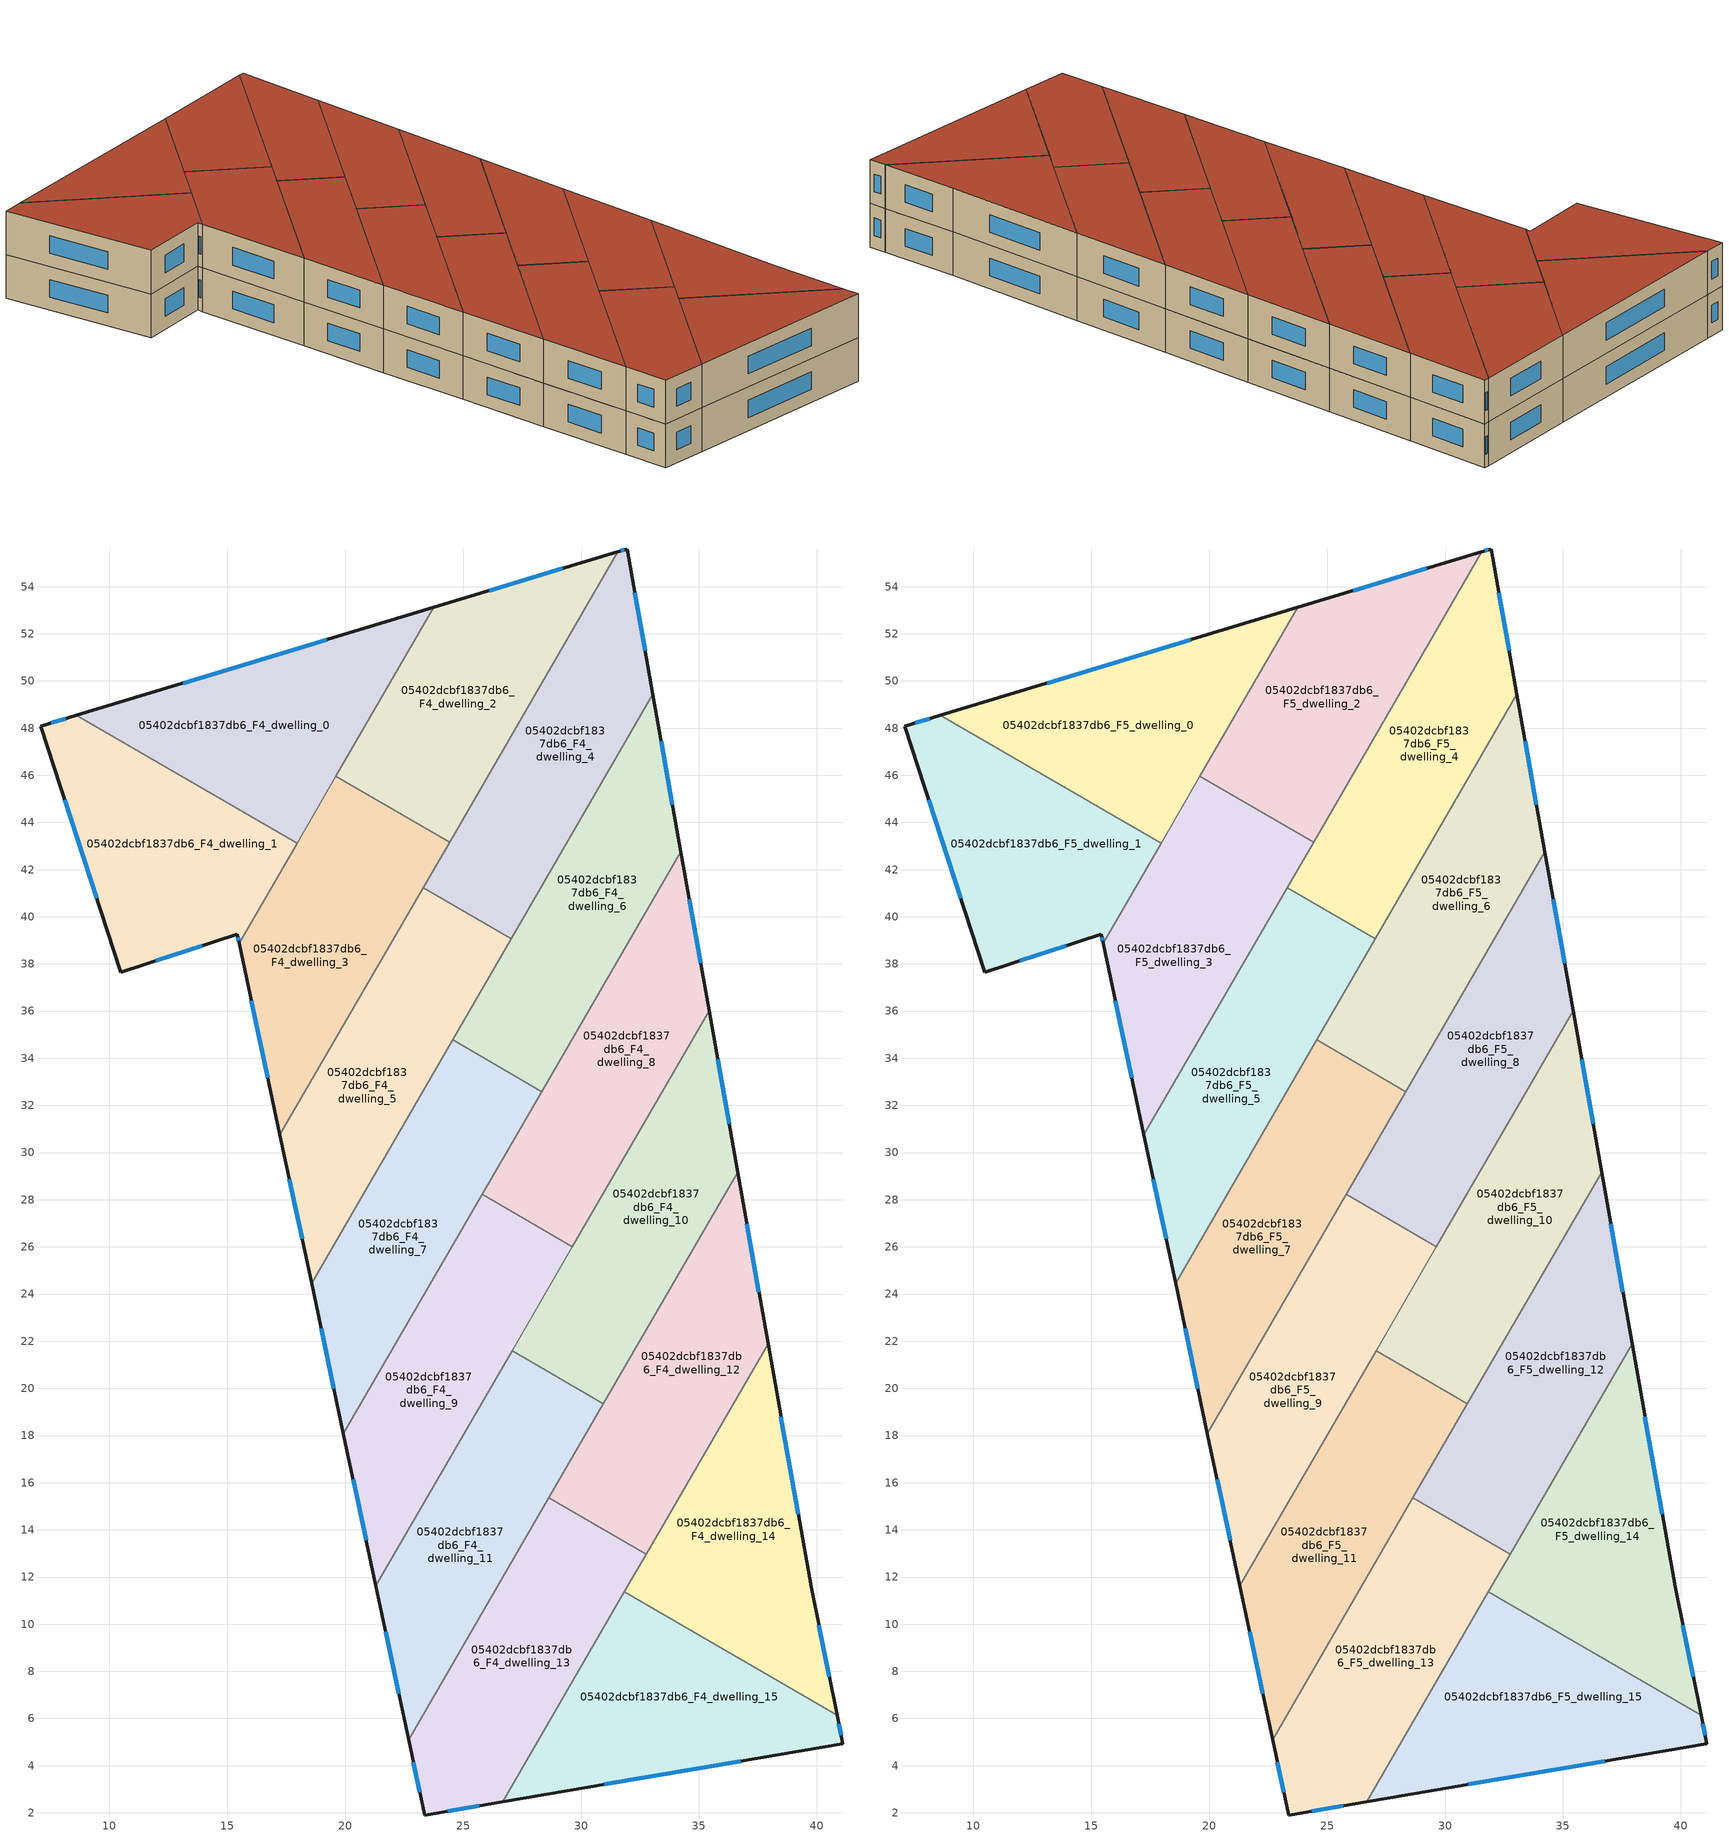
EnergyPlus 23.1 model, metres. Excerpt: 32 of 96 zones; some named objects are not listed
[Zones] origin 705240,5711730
05402dcbf1837db6_F4_dwelling_0
 floor to 05402dcbf1837db6_F3_dwelling_0 (EU_floor_Construction): 23.76,53.12 17.96,43.11 8.59,48.54 z12
 wall outside (EU_wall_Construction): 23.76,53.12 8.59,48.54 z12:15
 wall to 05402dcbf1837db6_F4_dwelling_1 (EU_wall_Construction): 8.59,48.54 17.96,43.11 z12:15
 wall to 05402dcbf1837db6_F4_dwelling_2 (EU_wall_Construction): 19.61,45.95 23.76,53.12 z12:15
 wall to 05402dcbf1837db6_F4_dwelling_3 (EU_wall_Construction): 17.96,43.11 19.61,45.95 z12:15
 window (EU_Window_Construction): 19.22,51.75 13.13,49.91 z12.9:14.1
05402dcbf1837db6_F4_dwelling_1
 floor to 05402dcbf1837db6_F3_dwelling_1 (EU_floor_Construction): 17.96,43.11 15.5,38.87 15.42,39.25 10.47,37.66 7.08,48.09 8.59,48.54 z12
 wall outside (EU_wall_Construction): 8.59,48.54 7.08,48.09 10.47,37.66 15.42,39.25 15.5,38.87 z12:15
 wall to 05402dcbf1837db6_F4_dwelling_3 (EU_wall_Construction): 15.5,38.87 17.96,43.11 z12:15
 window (EU_Window_Construction): 11.96,38.13 13.94,38.77 / 8.1,44.96 9.46,40.78 / 8.14,48.41 7.53,48.22 / 15.45,39.14 15.48,38.99 z12.9:14.1
05402dcbf1837db6_F4_dwelling_10
 floor to 05402dcbf1837db6_F3_dwelling_10 (EU_floor_Construction): 35.43,36.01 36.64,29.17 30.95,19.36 27.07,21.6 z12
 wall outside (EU_wall_Construction): 36.64,29.17 35.43,36.01 z12:15
 wall to 05402dcbf1837db6_F4_dwelling_11 (EU_wall_Construction): 27.07,21.6 30.95,19.36 z12:15
 wall to 05402dcbf1837db6_F4_dwelling_12 (EU_wall_Construction): 30.95,19.36 36.64,29.17 z12:15
 wall to 05402dcbf1837db6_F4_dwelling_8 (EU_wall_Construction): 35.43,36.01 29.63,26.01 z12:15
 wall to 05402dcbf1837db6_F4_dwelling_9 (EU_wall_Construction): 29.63,26.01 27.08,21.6 z12:15
 window (EU_Window_Construction): 36.28,31.22 35.79,33.96 z12.9:14.1
05402dcbf1837db6_F4_dwelling_11
 floor to 05402dcbf1837db6_F3_dwelling_11 (EU_floor_Construction): 30.95,19.36 22.68,5.1 21.3,11.63 27.07,21.6 z12
 wall outside (EU_wall_Construction): 21.3,11.63 22.68,5.1 z12:15
 wall to 05402dcbf1837db6_F4_dwelling_9 (EU_wall_Construction): 27.07,21.6 21.3,11.63 z12:15
 wall to 05402dcbf1837db6_F4_dwelling_13 (EU_wall_Construction): 22.68,5.1 28.63,15.36 z12:15
 wall to 05402dcbf1837db6_F4_dwelling_12 (EU_wall_Construction): 28.63,15.36 30.95,19.35 z12:15
 window (EU_Window_Construction): 21.71,9.67 22.27,7.05 z12.9:14.1
05402dcbf1837db6_F4_dwelling_12
 floor to 05402dcbf1837db6_F3_dwelling_12 (EU_floor_Construction): 36.64,29.17 37.93,21.89 32.76,12.96 28.63,15.36 z12
 wall outside (EU_wall_Construction): 37.93,21.89 36.64,29.17 z12:15
 wall to 05402dcbf1837db6_F4_dwelling_13 (EU_wall_Construction): 28.63,15.36 32.76,12.96 z12:15
 wall to 05402dcbf1837db6_F4_dwelling_14 (EU_wall_Construction): 32.76,12.96 37.93,21.89 z12:15
 window (EU_Window_Construction): 37.54,24.07 37.03,26.99 z12.9:14.1
05402dcbf1837db6_F4_dwelling_13
 floor to 05402dcbf1837db6_F3_dwelling_13 (EU_floor_Construction): 32.76,12.96 26.68,2.47 23.36,1.91 22.68,5.1 28.63,15.36 z12
 wall outside (EU_wall_Construction): 22.68,5.1 23.36,1.91 26.68,2.47 z12:15
 wall to 05402dcbf1837db6_F4_dwelling_15 (EU_wall_Construction): 26.68,2.47 31.83,11.37 z12:15
 wall to 05402dcbf1837db6_F4_dwelling_14 (EU_wall_Construction): 31.83,11.37 32.76,12.96 z12:15
 window (EU_Window_Construction): 22.89,4.14 23.16,2.86 / 24.35,2.08 25.68,2.3 z12.9:14.1
05402dcbf1837db6_F4_dwelling_14
 floor to 05402dcbf1837db6_F3_dwelling_14 (EU_floor_Construction): 37.93,21.89 39.76,11.58 40.86,6.14 31.83,11.37 z12
 wall outside (EU_wall_Construction): 40.86,6.14 39.76,11.58 37.93,21.89 z12:15
 wall to 05402dcbf1837db6_F4_dwelling_15 (EU_wall_Construction): 31.83,11.37 40.86,6.14 z12:15
 window (EU_Window_Construction): 40.53,7.77 40.09,9.95 / 39.21,14.67 38.48,18.8 z12.9:14.1
05402dcbf1837db6_F4_dwelling_15
 floor to 05402dcbf1837db6_F3_dwelling_15 (EU_floor_Construction): 40.86,6.14 41.1,4.93 26.68,2.47 31.83,11.37 z12
 wall outside (EU_wall_Construction): 26.68,2.47 41.1,4.93 40.86,6.14 z12:15
 window (EU_Window_Construction): 41.03,5.29 40.93,5.78 / 30.99,3.21 36.78,4.19 z12.9:14.1
05402dcbf1837db6_F4_dwelling_2
 floor to 05402dcbf1837db6_F3_dwelling_2 (EU_floor_Construction): 31.56,55.48 24.42,43.16 19.61,45.95 23.76,53.12 z12
 wall outside (EU_wall_Construction): 31.56,55.48 23.76,53.12 z12:15
 wall to 05402dcbf1837db6_F4_dwelling_3 (EU_wall_Construction): 19.61,45.95 24.42,43.16 z12:15
 wall to 05402dcbf1837db6_F4_dwelling_4 (EU_wall_Construction): 24.42,43.16 31.56,55.48 z12:15
 window (EU_Window_Construction): 29.23,54.77 26.1,53.83 z12.9:14.1
05402dcbf1837db6_F4_dwelling_3
 floor to 05402dcbf1837db6_F3_dwelling_3 (EU_floor_Construction): 24.42,43.16 17.23,30.75 15.5,38.87 19.61,45.95 z12
 wall outside (EU_wall_Construction): 15.5,38.87 17.23,30.75 z12:15
 wall to 05402dcbf1837db6_F4_dwelling_5 (EU_wall_Construction): 17.23,30.75 23.31,41.24 z12:15
 wall to 05402dcbf1837db6_F4_dwelling_4 (EU_wall_Construction): 23.31,41.24 24.42,43.16 z12:15
 window (EU_Window_Construction): 16.02,36.44 16.71,33.18 z12.9:14.1
05402dcbf1837db6_F4_dwelling_4
 floor to 05402dcbf1837db6_F3_dwelling_4 (EU_floor_Construction): 31.96,55.6 33.05,49.43 27.05,39.07 23.31,41.24 31.56,55.48 z12
 wall outside (EU_wall_Construction): 33.05,49.43 31.96,55.6 31.56,55.48 z12:15
 wall to 05402dcbf1837db6_F4_dwelling_5 (EU_wall_Construction): 23.31,41.24 27.05,39.07 z12:15
 wall to 05402dcbf1837db6_F4_dwelling_6 (EU_wall_Construction): 27.05,39.07 33.05,49.43 z12:15
 window (EU_Window_Construction): 32.72,51.28 32.28,53.75 / 31.84,55.56 31.68,55.51 z12.9:14.1
05402dcbf1837db6_F4_dwelling_5
 floor to 05402dcbf1837db6_F3_dwelling_5 (EU_floor_Construction): 27.05,39.07 18.57,24.45 17.23,30.75 23.31,41.24 z12
 wall outside (EU_wall_Construction): 17.23,30.75 18.57,24.45 z12:15
 wall to 05402dcbf1837db6_F4_dwelling_7 (EU_wall_Construction): 18.57,24.45 24.55,34.78 z12:15
 wall to 05402dcbf1837db6_F4_dwelling_6 (EU_wall_Construction): 24.56,34.78 27.05,39.07 z12:15
 window (EU_Window_Construction): 17.63,28.87 18.17,26.34 z12.9:14.1
05402dcbf1837db6_F4_dwelling_6
 floor to 05402dcbf1837db6_F3_dwelling_6 (EU_floor_Construction): 33.05,49.43 34.23,42.76 28.33,32.59 24.56,34.78 z12
 wall outside (EU_wall_Construction): 34.23,42.76 33.05,49.43 z12:15
 wall to 05402dcbf1837db6_F4_dwelling_7 (EU_wall_Construction): 24.56,34.78 28.33,32.59 z12:15
 wall to 05402dcbf1837db6_F4_dwelling_8 (EU_wall_Construction): 28.33,32.59 34.23,42.76 z12:15
 window (EU_Window_Construction): 33.88,44.76 33.4,47.43 z12.9:14.1
05402dcbf1837db6_F4_dwelling_7
 floor to 05402dcbf1837db6_F3_dwelling_7 (EU_floor_Construction): 28.33,32.59 19.92,18.08 18.57,24.45 24.56,34.78 z12
 wall outside (EU_wall_Construction): 18.57,24.45 19.92,18.08 z12:15
 wall to 05402dcbf1837db6_F4_dwelling_9 (EU_wall_Construction): 19.92,18.08 25.81,28.23 z12:15
 wall to 05402dcbf1837db6_F4_dwelling_8 (EU_wall_Construction): 25.81,28.23 28.33,32.59 z12:15
 window (EU_Window_Construction): 18.98,22.54 19.52,19.99 z12.9:14.1
05402dcbf1837db6_F4_dwelling_8
 floor to 05402dcbf1837db6_F3_dwelling_8 (EU_floor_Construction): 34.23,42.76 35.43,36.01 29.63,26.01 25.81,28.23 z12
 wall outside (EU_wall_Construction): 35.43,36.01 34.23,42.76 z12:15
 wall to 05402dcbf1837db6_F4_dwelling_9 (EU_wall_Construction): 25.81,28.23 29.63,26.01 z12:15
 window (EU_Window_Construction): 35.07,38.03 34.59,40.74 z12.9:14.1
05402dcbf1837db6_F4_dwelling_9
 floor to 05402dcbf1837db6_F3_dwelling_9 (EU_floor_Construction): 29.63,26.01 21.3,11.63 19.92,18.08 25.81,28.23 z12
 wall outside (EU_wall_Construction): 19.92,18.08 21.3,11.63 z12:15
 window (EU_Window_Construction): 20.33,16.15 20.88,13.56 z12.9:14.1
05402dcbf1837db6_F5_dwelling_0
 floor to 05402dcbf1837db6_F4_dwelling_0 (EU_floor_Construction): 23.76,53.12 17.96,43.11 8.59,48.54 z15
 wall outside (EU_wall_Construction): 23.76,53.12 8.59,48.54 z15:18
 wall to 05402dcbf1837db6_F5_dwelling_1 (EU_wall_Construction): 8.59,48.54 17.96,43.11 z15:18
 wall to 05402dcbf1837db6_F5_dwelling_2 (EU_wall_Construction): 19.61,45.95 23.76,53.12 z15:18
 wall to 05402dcbf1837db6_F5_dwelling_3 (EU_wall_Construction): 17.96,43.11 19.61,45.95 z15:18
 window (EU_Window_Construction): 19.22,51.75 13.13,49.91 z15.9:17.1
 roof outside (EU_roof_Construction): 17.96,43.11 23.76,53.12 8.59,48.54 z18
05402dcbf1837db6_F5_dwelling_1
 floor to 05402dcbf1837db6_F4_dwelling_1 (EU_floor_Construction): 17.96,43.11 15.5,38.87 15.42,39.25 10.47,37.66 7.08,48.09 8.59,48.54 z15
 wall outside (EU_wall_Construction): 8.59,48.54 7.08,48.09 10.47,37.66 15.42,39.25 15.5,38.87 z15:18
 wall to 05402dcbf1837db6_F5_dwelling_3 (EU_wall_Construction): 15.5,38.87 17.96,43.11 z15:18
 window (EU_Window_Construction): 11.96,38.13 13.94,38.77 / 8.1,44.96 9.46,40.78 / 8.14,48.41 7.53,48.22 / 15.45,39.14 15.48,38.99 z15.9:17.1
 roof outside (EU_roof_Construction): 15.5,38.87 17.96,43.11 8.59,48.54 7.08,48.09 10.47,37.66 15.42,39.25 z18
05402dcbf1837db6_F5_dwelling_10
 floor to 05402dcbf1837db6_F4_dwelling_10 (EU_floor_Construction): 35.43,36.01 36.64,29.17 30.95,19.36 27.07,21.6 z15
 wall outside (EU_wall_Construction): 36.64,29.17 35.43,36.01 z15:18
 wall to 05402dcbf1837db6_F5_dwelling_11 (EU_wall_Construction): 27.07,21.6 30.95,19.36 z15:18
 wall to 05402dcbf1837db6_F5_dwelling_12 (EU_wall_Construction): 30.95,19.36 36.64,29.17 z15:18
 wall to 05402dcbf1837db6_F5_dwelling_8 (EU_wall_Construction): 35.43,36.01 29.63,26.01 z15:18
 wall to 05402dcbf1837db6_F5_dwelling_9 (EU_wall_Construction): 29.63,26.01 27.08,21.6 z15:18
 window (EU_Window_Construction): 36.28,31.22 35.79,33.96 z15.9:17.1
 roof outside (EU_roof_Construction): 30.95,19.36 36.64,29.17 35.43,36.01 27.07,21.6 z18
05402dcbf1837db6_F5_dwelling_11
 floor to 05402dcbf1837db6_F4_dwelling_11 (EU_floor_Construction): 30.95,19.36 22.68,5.1 21.3,11.63 27.07,21.6 z15
 wall outside (EU_wall_Construction): 21.3,11.63 22.68,5.1 z15:18
 wall to 05402dcbf1837db6_F5_dwelling_9 (EU_wall_Construction): 27.07,21.6 21.3,11.63 z15:18
 wall to 05402dcbf1837db6_F5_dwelling_13 (EU_wall_Construction): 22.68,5.1 28.63,15.36 z15:18
 wall to 05402dcbf1837db6_F5_dwelling_12 (EU_wall_Construction): 28.63,15.36 30.95,19.35 z15:18
 window (EU_Window_Construction): 21.71,9.67 22.27,7.05 z15.9:17.1
 roof outside (EU_roof_Construction): 22.68,5.1 30.95,19.36 27.07,21.6 21.3,11.63 z18
05402dcbf1837db6_F5_dwelling_12
 floor to 05402dcbf1837db6_F4_dwelling_12 (EU_floor_Construction): 36.64,29.17 37.93,21.89 32.76,12.96 28.63,15.36 z15
 wall outside (EU_wall_Construction): 37.93,21.89 36.64,29.17 z15:18
 wall to 05402dcbf1837db6_F5_dwelling_13 (EU_wall_Construction): 28.63,15.36 32.76,12.96 z15:18
 wall to 05402dcbf1837db6_F5_dwelling_14 (EU_wall_Construction): 32.76,12.96 37.93,21.89 z15:18
 window (EU_Window_Construction): 37.54,24.07 37.03,26.99 z15.9:17.1
 roof outside (EU_roof_Construction): 32.76,12.96 37.93,21.89 36.64,29.17 28.63,15.36 z18
05402dcbf1837db6_F5_dwelling_13
 floor to 05402dcbf1837db6_F4_dwelling_13 (EU_floor_Construction): 32.76,12.96 26.68,2.47 23.36,1.91 22.68,5.1 28.63,15.36 z15
 wall outside (EU_wall_Construction): 22.68,5.1 23.36,1.91 26.68,2.47 z15:18
 wall to 05402dcbf1837db6_F5_dwelling_15 (EU_wall_Construction): 26.68,2.47 31.83,11.37 z15:18
 wall to 05402dcbf1837db6_F5_dwelling_14 (EU_wall_Construction): 31.83,11.37 32.76,12.96 z15:18
 window (EU_Window_Construction): 22.89,4.14 23.16,2.86 / 24.35,2.08 25.68,2.3 z15.9:17.1
 roof outside (EU_roof_Construction): 26.68,2.47 32.76,12.96 28.63,15.36 22.68,5.1 23.36,1.91 z18
05402dcbf1837db6_F5_dwelling_14
 floor to 05402dcbf1837db6_F4_dwelling_14 (EU_floor_Construction): 37.93,21.89 39.76,11.58 40.86,6.14 31.83,11.37 z15
 wall outside (EU_wall_Construction): 40.86,6.14 39.76,11.58 37.93,21.89 z15:18
 wall to 05402dcbf1837db6_F5_dwelling_15 (EU_wall_Construction): 31.83,11.37 40.86,6.14 z15:18
 window (EU_Window_Construction): 40.53,7.77 40.09,9.95 / 39.21,14.67 38.48,18.8 z15.9:17.1
 roof outside (EU_roof_Construction): 40.86,6.14 39.76,11.58 37.93,21.89 31.83,11.37 z18
05402dcbf1837db6_F5_dwelling_15
 floor to 05402dcbf1837db6_F4_dwelling_15 (EU_floor_Construction): 40.86,6.14 41.1,4.93 26.68,2.47 31.83,11.37 z15
 wall outside (EU_wall_Construction): 26.68,2.47 41.1,4.93 40.86,6.14 z15:18
 window (EU_Window_Construction): 41.03,5.29 40.93,5.78 / 30.99,3.21 36.78,4.19 z15.9:17.1
 roof outside (EU_roof_Construction): 41.1,4.93 40.86,6.14 31.83,11.37 26.68,2.47 z18
05402dcbf1837db6_F5_dwelling_2
 floor to 05402dcbf1837db6_F4_dwelling_2 (EU_floor_Construction): 31.56,55.48 24.42,43.16 19.61,45.95 23.76,53.12 z15
 wall outside (EU_wall_Construction): 31.56,55.48 23.76,53.12 z15:18
 wall to 05402dcbf1837db6_F5_dwelling_3 (EU_wall_Construction): 19.61,45.95 24.42,43.16 z15:18
 wall to 05402dcbf1837db6_F5_dwelling_4 (EU_wall_Construction): 24.42,43.16 31.56,55.48 z15:18
 window (EU_Window_Construction): 29.23,54.77 26.1,53.83 z15.9:17.1
 roof outside (EU_roof_Construction): 24.42,43.16 31.56,55.48 23.76,53.12 19.61,45.95 z18
05402dcbf1837db6_F5_dwelling_3
 floor to 05402dcbf1837db6_F4_dwelling_3 (EU_floor_Construction): 24.42,43.16 17.23,30.75 15.5,38.87 19.61,45.95 z15
 wall outside (EU_wall_Construction): 15.5,38.87 17.23,30.75 z15:18
 wall to 05402dcbf1837db6_F5_dwelling_5 (EU_wall_Construction): 17.23,30.75 23.31,41.24 z15:18
 wall to 05402dcbf1837db6_F5_dwelling_4 (EU_wall_Construction): 23.31,41.24 24.42,43.16 z15:18
 window (EU_Window_Construction): 16.02,36.44 16.71,33.18 z15.9:17.1
 roof outside (EU_roof_Construction): 17.23,30.75 24.42,43.16 19.61,45.95 15.5,38.87 z18
05402dcbf1837db6_F5_dwelling_4
 floor to 05402dcbf1837db6_F4_dwelling_4 (EU_floor_Construction): 31.96,55.6 33.05,49.43 27.05,39.07 23.31,41.24 31.56,55.48 z15
 wall outside (EU_wall_Construction): 33.05,49.43 31.96,55.6 31.56,55.48 z15:18
 wall to 05402dcbf1837db6_F5_dwelling_5 (EU_wall_Construction): 23.31,41.24 27.05,39.07 z15:18
 wall to 05402dcbf1837db6_F5_dwelling_6 (EU_wall_Construction): 27.05,39.07 33.05,49.43 z15:18
 window (EU_Window_Construction): 32.72,51.28 32.28,53.75 / 31.84,55.56 31.68,55.51 z15.9:17.1
 roof outside (EU_roof_Construction): 27.05,39.07 33.05,49.43 31.96,55.6 31.56,55.48 23.31,41.24 z18
05402dcbf1837db6_F5_dwelling_5
 floor to 05402dcbf1837db6_F4_dwelling_5 (EU_floor_Construction): 27.05,39.07 18.57,24.45 17.23,30.75 23.31,41.24 z15
 wall outside (EU_wall_Construction): 17.23,30.75 18.57,24.45 z15:18
 wall to 05402dcbf1837db6_F5_dwelling_7 (EU_wall_Construction): 18.57,24.45 24.55,34.78 z15:18
 wall to 05402dcbf1837db6_F5_dwelling_6 (EU_wall_Construction): 24.56,34.78 27.05,39.07 z15:18
 window (EU_Window_Construction): 17.63,28.87 18.17,26.34 z15.9:17.1
 roof outside (EU_roof_Construction): 18.57,24.45 27.05,39.07 23.31,41.24 17.23,30.75 z18
05402dcbf1837db6_F5_dwelling_6
 floor to 05402dcbf1837db6_F4_dwelling_6 (EU_floor_Construction): 33.05,49.43 34.23,42.76 28.33,32.59 24.56,34.78 z15
 wall outside (EU_wall_Construction): 34.23,42.76 33.05,49.43 z15:18
 wall to 05402dcbf1837db6_F5_dwelling_7 (EU_wall_Construction): 24.56,34.78 28.33,32.59 z15:18
 wall to 05402dcbf1837db6_F5_dwelling_8 (EU_wall_Construction): 28.33,32.59 34.23,42.76 z15:18
 window (EU_Window_Construction): 33.88,44.76 33.4,47.43 z15.9:17.1
 roof outside (EU_roof_Construction): 28.33,32.59 34.23,42.76 33.05,49.43 24.56,34.78 z18
05402dcbf1837db6_F5_dwelling_7
 floor to 05402dcbf1837db6_F4_dwelling_7 (EU_floor_Construction): 28.33,32.59 19.92,18.08 18.57,24.45 24.56,34.78 z15
 wall outside (EU_wall_Construction): 18.57,24.45 19.92,18.08 z15:18
 wall to 05402dcbf1837db6_F5_dwelling_9 (EU_wall_Construction): 19.92,18.08 25.81,28.23 z15:18
 wall to 05402dcbf1837db6_F5_dwelling_8 (EU_wall_Construction): 25.81,28.23 28.33,32.59 z15:18
 window (EU_Window_Construction): 18.98,22.54 19.52,19.99 z15.9:17.1
 roof outside (EU_roof_Construction): 19.92,18.08 28.33,32.59 24.56,34.78 18.57,24.45 z18
05402dcbf1837db6_F5_dwelling_8
 floor to 05402dcbf1837db6_F4_dwelling_8 (EU_floor_Construction): 34.23,42.76 35.43,36.01 29.63,26.01 25.81,28.23 z15
 wall outside (EU_wall_Construction): 35.43,36.01 34.23,42.76 z15:18
 wall to 05402dcbf1837db6_F5_dwelling_9 (EU_wall_Construction): 25.81,28.23 29.63,26.01 z15:18
 window (EU_Window_Construction): 35.07,38.03 34.59,40.74 z15.9:17.1
 roof outside (EU_roof_Construction): 29.63,26.01 35.43,36.01 34.23,42.76 25.81,28.23 z18
05402dcbf1837db6_F5_dwelling_9
 floor to 05402dcbf1837db6_F4_dwelling_9 (EU_floor_Construction): 29.63,26.01 21.3,11.63 19.92,18.08 25.81,28.23 z15
 wall outside (EU_wall_Construction): 19.92,18.08 21.3,11.63 z15:18
 window (EU_Window_Construction): 20.33,16.15 20.88,13.56 z15.9:17.1
 roof outside (EU_roof_Construction): 21.3,11.63 29.63,26.01 25.81,28.23 19.92,18.08 z18
[Building]
EU S2 Campaign: North Axis=0; Terrain=City; Solar Distribution=FullExterior
[Site:Location]
London: Latitude=51.5; Longitude=-0.5; Time Zone=0; Elevation=25
[SizingPeriod:WeatherFileDays]
AnnualSizingPeriod: Begin Month=1; Begin Day of Month=1; End Month=12; End Day of Month=31; Day of Week for Start Day=Monday; Use Weather File Daylight Saving Period=No; Use Weather File Rain and Snow Indicators=No
[MATERIAL]
EU_InternalMass_Material: Roughness=MediumRough; Thickness=0.1; Conductivity=1; Density=1800; Specific Heat=900; Thermal Absorptance=0.9; Solar Absorptance=0.7; Visible Absorptance=0.7
[MATERIAL:NOMASS] Roughness=MediumRough; Thermal Absorptance=0.9; Solar Absorptance=0.7; Visible Absorptance=0.7
Name | Thermal Resistance
EU_wall_NoMass | 1.04674
EU_roof_NoMass | 4.32442
EU_floor_NoMass | 2.04616
[WINDOWMATERIAL:SIMPLEGLAZINGSYSTEM]
EU_Window_SimpleGlazing: UFactor=4.25843; Solar Heat Gain Coefficient=0.85; Visible Transmittance=0.85
[CONSTRUCTION]
EU_wall_Construction: EU_wall_NoMass
EU_roof_Construction: EU_roof_NoMass
EU_floor_Construction: EU_floor_NoMass
EU_Window_Construction: EU_Window_SimpleGlazing
EU_InternalMass_Construction: EU_InternalMass_Material
[ZONE] Type=1; Multiplier=1; Ceiling Height=autocalculate; Floor Area=autocalculate; Part of Total Floor Area=Yes
Name | Volume
05402dcbf1837db6_F4_dwelling_0; 05402dcbf1837db6_F5_dwelling_0 | 188.039
05402dcbf1837db6_F4_dwelling_1; 05402dcbf1837db6_F5_dwelling_1 | 188.036
05402dcbf1837db6_F4_dwelling_10; 05402dcbf1837db6_F5_dwelling_10 | 188.028
05402dcbf1837db6_F4_dwelling_11; 05402dcbf1837db6_F5_dwelling_11 | 188.054
05402dcbf1837db6_F4_dwelling_12; 05402dcbf1837db6_F5_dwelling_12 | 188.064
05402dcbf1837db6_F4_dwelling_13; 05402dcbf1837db6_F5_dwelling_13 | 188.055
05402dcbf1837db6_F4_dwelling_14; 05402dcbf1837db6_F5_dwelling_14 | 188.04
05402dcbf1837db6_F4_dwelling_15; 05402dcbf1837db6_F5_dwelling_15 | 188.013
05402dcbf1837db6_F4_dwelling_2; 05402dcbf1837db6_F5_dwelling_2 | 188.06
05402dcbf1837db6_F4_dwelling_3; 05402dcbf1837db6_F5_dwelling_3 | 188.057
05402dcbf1837db6_F4_dwelling_4; 05402dcbf1837db6_F5_dwelling_4; 05402dcbf1837db6_F4_dwelling_8; 05402dcbf1837db6_F5_dwelling_8 | 188.038
05402dcbf1837db6_F4_dwelling_5; 05402dcbf1837db6_F5_dwelling_5 | 188.043
05402dcbf1837db6_F4_dwelling_6; 05402dcbf1837db6_F5_dwelling_6 | 188.016
05402dcbf1837db6_F4_dwelling_7; 05402dcbf1837db6_F5_dwelling_7 | 188.009
05402dcbf1837db6_F4_dwelling_9; 05402dcbf1837db6_F5_dwelling_9 | 188.031
[INTERNALMASS] Construction=EU_InternalMass_Construction
Name | Zone or ZoneList | Surface Area
05402dcbf1837db6_F4_dwelling_0_EU_InternalMass | 05402dcbf1837db6_F4_dwelling_0 | 62.6789
05402dcbf1837db6_F4_dwelling_1_EU_InternalMass | 05402dcbf1837db6_F4_dwelling_1 | 62.6802
05402dcbf1837db6_F4_dwelling_2_EU_InternalMass | 05402dcbf1837db6_F4_dwelling_2 | 62.6872
05402dcbf1837db6_F4_dwelling_3_EU_InternalMass | 05402dcbf1837db6_F4_dwelling_3 | 62.6852
05402dcbf1837db6_F4_dwelling_4_EU_InternalMass | 05402dcbf1837db6_F4_dwelling_4 | 62.6806
05402dcbf1837db6_F4_dwelling_5_EU_InternalMass | 05402dcbf1837db6_F4_dwelling_5 | 62.6834
05402dcbf1837db6_F4_dwelling_6_EU_InternalMass | 05402dcbf1837db6_F4_dwelling_6 | 62.6712
05402dcbf1837db6_F4_dwelling_7_EU_InternalMass | 05402dcbf1837db6_F4_dwelling_7 | 62.6701
05402dcbf1837db6_F4_dwelling_8_EU_InternalMass | 05402dcbf1837db6_F4_dwelling_8 | 62.6794
05402dcbf1837db6_F4_dwelling_9_EU_InternalMass | 05402dcbf1837db6_F4_dwelling_9 | 62.6749
05402dcbf1837db6_F4_dwelling_10_EU_InternalMass | 05402dcbf1837db6_F4_dwelling_10 | 62.6774
05402dcbf1837db6_F4_dwelling_11_EU_InternalMass | 05402dcbf1837db6_F4_dwelling_11 | 62.6853
05402dcbf1837db6_F4_dwelling_12_EU_InternalMass | 05402dcbf1837db6_F4_dwelling_12 | 62.6889
05402dcbf1837db6_F4_dwelling_13_EU_InternalMass | 05402dcbf1837db6_F4_dwelling_13 | 62.6853
05402dcbf1837db6_F4_dwelling_14_EU_InternalMass | 05402dcbf1837db6_F4_dwelling_14 | 62.6798
05402dcbf1837db6_F4_dwelling_15_EU_InternalMass | 05402dcbf1837db6_F4_dwelling_15 | 62.6748
05402dcbf1837db6_F5_dwelling_0_EU_InternalMass | 05402dcbf1837db6_F5_dwelling_0 | 62.6789
05402dcbf1837db6_F5_dwelling_1_EU_InternalMass | 05402dcbf1837db6_F5_dwelling_1 | 62.6802
05402dcbf1837db6_F5_dwelling_2_EU_InternalMass | 05402dcbf1837db6_F5_dwelling_2 | 62.6872
05402dcbf1837db6_F5_dwelling_3_EU_InternalMass | 05402dcbf1837db6_F5_dwelling_3 | 62.6852
05402dcbf1837db6_F5_dwelling_4_EU_InternalMass | 05402dcbf1837db6_F5_dwelling_4 | 62.6806
05402dcbf1837db6_F5_dwelling_5_EU_InternalMass | 05402dcbf1837db6_F5_dwelling_5 | 62.6834
05402dcbf1837db6_F5_dwelling_6_EU_InternalMass | 05402dcbf1837db6_F5_dwelling_6 | 62.6712
05402dcbf1837db6_F5_dwelling_7_EU_InternalMass | 05402dcbf1837db6_F5_dwelling_7 | 62.6701
05402dcbf1837db6_F5_dwelling_8_EU_InternalMass | 05402dcbf1837db6_F5_dwelling_8 | 62.6794
05402dcbf1837db6_F5_dwelling_9_EU_InternalMass | 05402dcbf1837db6_F5_dwelling_9 | 62.6749
05402dcbf1837db6_F5_dwelling_10_EU_InternalMass | 05402dcbf1837db6_F5_dwelling_10 | 62.6774
05402dcbf1837db6_F5_dwelling_11_EU_InternalMass | 05402dcbf1837db6_F5_dwelling_11 | 62.6853
05402dcbf1837db6_F5_dwelling_12_EU_InternalMass | 05402dcbf1837db6_F5_dwelling_12 | 62.6889
05402dcbf1837db6_F5_dwelling_13_EU_InternalMass | 05402dcbf1837db6_F5_dwelling_13 | 62.6853
05402dcbf1837db6_F5_dwelling_14_EU_InternalMass | 05402dcbf1837db6_F5_dwelling_14 | 62.6798
05402dcbf1837db6_F5_dwelling_15_EU_InternalMass | 05402dcbf1837db6_F5_dwelling_15 | 62.6748
[OTHEREQUIPMENT] Fuel Type=Electricity; Design Level Calculation Method=Watts/Area; Power per Zone Floor Area=1; Fraction Latent=0; Fraction Radiant=0; Fraction Lost=0; Carbon Dioxide Generation Rate=0; EndUse Subcategory=EU_Step8_InternalGains
Name | Zone or ZoneList or Space or SpaceList | Schedule
EU_Step8_InternalGain_05402dcbf1837db6_F4_dwelling_0_f000 | 05402dcbf1837db6_F4_dwelling_0 | EU_Step8_GainSchedule_05402dcbf1837db6_F4_dwelling_0_f000
EU_Step8_InternalGain_05402dcbf1837db6_F4_dwelling_1_f000 | 05402dcbf1837db6_F4_dwelling_1 | EU_Step8_GainSchedule_05402dcbf1837db6_F4_dwelling_1_f000
EU_Step8_InternalGain_05402dcbf1837db6_F4_dwelling_2_f000 | 05402dcbf1837db6_F4_dwelling_2 | EU_Step8_GainSchedule_05402dcbf1837db6_F4_dwelling_2_f000
EU_Step8_InternalGain_05402dcbf1837db6_F4_dwelling_3_f000 | 05402dcbf1837db6_F4_dwelling_3 | EU_Step8_GainSchedule_05402dcbf1837db6_F4_dwelling_3_f000
EU_Step8_InternalGain_05402dcbf1837db6_F4_dwelling_4_f000 | 05402dcbf1837db6_F4_dwelling_4 | EU_Step8_GainSchedule_05402dcbf1837db6_F4_dwelling_4_f000
EU_Step8_InternalGain_05402dcbf1837db6_F4_dwelling_5_f000 | 05402dcbf1837db6_F4_dwelling_5 | EU_Step8_GainSchedule_05402dcbf1837db6_F4_dwelling_5_f000
EU_Step8_InternalGain_05402dcbf1837db6_F4_dwelling_6_f000 | 05402dcbf1837db6_F4_dwelling_6 | EU_Step8_GainSchedule_05402dcbf1837db6_F4_dwelling_6_f000
EU_Step8_InternalGain_05402dcbf1837db6_F4_dwelling_7_f000 | 05402dcbf1837db6_F4_dwelling_7 | EU_Step8_GainSchedule_05402dcbf1837db6_F4_dwelling_7_f000
EU_Step8_InternalGain_05402dcbf1837db6_F4_dwelling_8_f000 | 05402dcbf1837db6_F4_dwelling_8 | EU_Step8_GainSchedule_05402dcbf1837db6_F4_dwelling_8_f000
EU_Step8_InternalGain_05402dcbf1837db6_F4_dwelling_9_f000 | 05402dcbf1837db6_F4_dwelling_9 | EU_Step8_GainSchedule_05402dcbf1837db6_F4_dwelling_9_f000
EU_Step8_InternalGain_05402dcbf1837db6_F4_dwelling_10_f000 | 05402dcbf1837db6_F4_dwelling_10 | EU_Step8_GainSchedule_05402dcbf1837db6_F4_dwelling_10_f000
EU_Step8_InternalGain_05402dcbf1837db6_F4_dwelling_11_f000 | 05402dcbf1837db6_F4_dwelling_11 | EU_Step8_GainSchedule_05402dcbf1837db6_F4_dwelling_11_f000
EU_Step8_InternalGain_05402dcbf1837db6_F4_dwelling_12_f000 | 05402dcbf1837db6_F4_dwelling_12 | EU_Step8_GainSchedule_05402dcbf1837db6_F4_dwelling_12_f000
EU_Step8_InternalGain_05402dcbf1837db6_F4_dwelling_13_f000 | 05402dcbf1837db6_F4_dwelling_13 | EU_Step8_GainSchedule_05402dcbf1837db6_F4_dwelling_13_f000
EU_Step8_InternalGain_05402dcbf1837db6_F4_dwelling_14_f000 | 05402dcbf1837db6_F4_dwelling_14 | EU_Step8_GainSchedule_05402dcbf1837db6_F4_dwelling_14_f000
EU_Step8_InternalGain_05402dcbf1837db6_F4_dwelling_15_f000 | 05402dcbf1837db6_F4_dwelling_15 | EU_Step8_GainSchedule_05402dcbf1837db6_F4_dwelling_15_f000
EU_Step8_InternalGain_05402dcbf1837db6_F5_dwelling_0_f000 | 05402dcbf1837db6_F5_dwelling_0 | EU_Step8_GainSchedule_05402dcbf1837db6_F5_dwelling_0_f000
EU_Step8_InternalGain_05402dcbf1837db6_F5_dwelling_1_f000 | 05402dcbf1837db6_F5_dwelling_1 | EU_Step8_GainSchedule_05402dcbf1837db6_F5_dwelling_1_f000
EU_Step8_InternalGain_05402dcbf1837db6_F5_dwelling_2_f000 | 05402dcbf1837db6_F5_dwelling_2 | EU_Step8_GainSchedule_05402dcbf1837db6_F5_dwelling_2_f000
EU_Step8_InternalGain_05402dcbf1837db6_F5_dwelling_3_f000 | 05402dcbf1837db6_F5_dwelling_3 | EU_Step8_GainSchedule_05402dcbf1837db6_F5_dwelling_3_f000
EU_Step8_InternalGain_05402dcbf1837db6_F5_dwelling_4_f000 | 05402dcbf1837db6_F5_dwelling_4 | EU_Step8_GainSchedule_05402dcbf1837db6_F5_dwelling_4_f000
EU_Step8_InternalGain_05402dcbf1837db6_F5_dwelling_5_f000 | 05402dcbf1837db6_F5_dwelling_5 | EU_Step8_GainSchedule_05402dcbf1837db6_F5_dwelling_5_f000
EU_Step8_InternalGain_05402dcbf1837db6_F5_dwelling_6_f000 | 05402dcbf1837db6_F5_dwelling_6 | EU_Step8_GainSchedule_05402dcbf1837db6_F5_dwelling_6_f000
EU_Step8_InternalGain_05402dcbf1837db6_F5_dwelling_7_f000 | 05402dcbf1837db6_F5_dwelling_7 | EU_Step8_GainSchedule_05402dcbf1837db6_F5_dwelling_7_f000
EU_Step8_InternalGain_05402dcbf1837db6_F5_dwelling_8_f000 | 05402dcbf1837db6_F5_dwelling_8 | EU_Step8_GainSchedule_05402dcbf1837db6_F5_dwelling_8_f000
EU_Step8_InternalGain_05402dcbf1837db6_F5_dwelling_9_f000 | 05402dcbf1837db6_F5_dwelling_9 | EU_Step8_GainSchedule_05402dcbf1837db6_F5_dwelling_9_f000
EU_Step8_InternalGain_05402dcbf1837db6_F5_dwelling_10_f000 | 05402dcbf1837db6_F5_dwelling_10 | EU_Step8_GainSchedule_05402dcbf1837db6_F5_dwelling_10_f000
EU_Step8_InternalGain_05402dcbf1837db6_F5_dwelling_11_f000 | 05402dcbf1837db6_F5_dwelling_11 | EU_Step8_GainSchedule_05402dcbf1837db6_F5_dwelling_11_f000
EU_Step8_InternalGain_05402dcbf1837db6_F5_dwelling_12_f000 | 05402dcbf1837db6_F5_dwelling_12 | EU_Step8_GainSchedule_05402dcbf1837db6_F5_dwelling_12_f000
EU_Step8_InternalGain_05402dcbf1837db6_F5_dwelling_13_f000 | 05402dcbf1837db6_F5_dwelling_13 | EU_Step8_GainSchedule_05402dcbf1837db6_F5_dwelling_13_f000
EU_Step8_InternalGain_05402dcbf1837db6_F5_dwelling_14_f000 | 05402dcbf1837db6_F5_dwelling_14 | EU_Step8_GainSchedule_05402dcbf1837db6_F5_dwelling_14_f000
EU_Step8_InternalGain_05402dcbf1837db6_F5_dwelling_15_f000 | 05402dcbf1837db6_F5_dwelling_15 | EU_Step8_GainSchedule_05402dcbf1837db6_F5_dwelling_15_f000
[ZONEVENTILATION:DESIGNFLOWRATE] Schedule=EU_AlwaysOn; Design Flow Rate Calculation Method=AirChanges/Hour; Air Changes per Hour=0.488719; Ventilation Type=Natural; Fan Pressure Rise=0; Fan Total Efficiency=1; Constant Term Coefficient=1; Temperature Term Coefficient=0; Velocity Term Coefficient=0; Velocity Squared Term Coefficient=0; Minimum Indoor Temperature=-100; Maximum Indoor Temperature=100; Delta Temperature=-100; Minimum Outdoor Temperature=-100; Maximum Outdoor Temperature=100; Maximum Wind Speed=40
Name | Zone or ZoneList or Space or SpaceList
EU_ConstantAir_05402dcbf1837db6_F4_dwelling_0 | 05402dcbf1837db6_F4_dwelling_0
EU_ConstantAir_05402dcbf1837db6_F4_dwelling_1 | 05402dcbf1837db6_F4_dwelling_1
EU_ConstantAir_05402dcbf1837db6_F4_dwelling_2 | 05402dcbf1837db6_F4_dwelling_2
EU_ConstantAir_05402dcbf1837db6_F4_dwelling_3 | 05402dcbf1837db6_F4_dwelling_3
EU_ConstantAir_05402dcbf1837db6_F4_dwelling_4 | 05402dcbf1837db6_F4_dwelling_4
EU_ConstantAir_05402dcbf1837db6_F4_dwelling_5 | 05402dcbf1837db6_F4_dwelling_5
EU_ConstantAir_05402dcbf1837db6_F4_dwelling_6 | 05402dcbf1837db6_F4_dwelling_6
EU_ConstantAir_05402dcbf1837db6_F4_dwelling_7 | 05402dcbf1837db6_F4_dwelling_7
EU_ConstantAir_05402dcbf1837db6_F4_dwelling_8 | 05402dcbf1837db6_F4_dwelling_8
EU_ConstantAir_05402dcbf1837db6_F4_dwelling_9 | 05402dcbf1837db6_F4_dwelling_9
EU_ConstantAir_05402dcbf1837db6_F4_dwelling_10 | 05402dcbf1837db6_F4_dwelling_10
EU_ConstantAir_05402dcbf1837db6_F4_dwelling_11 | 05402dcbf1837db6_F4_dwelling_11
EU_ConstantAir_05402dcbf1837db6_F4_dwelling_12 | 05402dcbf1837db6_F4_dwelling_12
EU_ConstantAir_05402dcbf1837db6_F4_dwelling_13 | 05402dcbf1837db6_F4_dwelling_13
EU_ConstantAir_05402dcbf1837db6_F4_dwelling_14 | 05402dcbf1837db6_F4_dwelling_14
EU_ConstantAir_05402dcbf1837db6_F4_dwelling_15 | 05402dcbf1837db6_F4_dwelling_15
EU_ConstantAir_05402dcbf1837db6_F5_dwelling_0 | 05402dcbf1837db6_F5_dwelling_0
EU_ConstantAir_05402dcbf1837db6_F5_dwelling_1 | 05402dcbf1837db6_F5_dwelling_1
EU_ConstantAir_05402dcbf1837db6_F5_dwelling_2 | 05402dcbf1837db6_F5_dwelling_2
EU_ConstantAir_05402dcbf1837db6_F5_dwelling_3 | 05402dcbf1837db6_F5_dwelling_3
EU_ConstantAir_05402dcbf1837db6_F5_dwelling_4 | 05402dcbf1837db6_F5_dwelling_4
EU_ConstantAir_05402dcbf1837db6_F5_dwelling_5 | 05402dcbf1837db6_F5_dwelling_5
EU_ConstantAir_05402dcbf1837db6_F5_dwelling_6 | 05402dcbf1837db6_F5_dwelling_6
EU_ConstantAir_05402dcbf1837db6_F5_dwelling_7 | 05402dcbf1837db6_F5_dwelling_7
EU_ConstantAir_05402dcbf1837db6_F5_dwelling_8 | 05402dcbf1837db6_F5_dwelling_8
EU_ConstantAir_05402dcbf1837db6_F5_dwelling_9 | 05402dcbf1837db6_F5_dwelling_9
EU_ConstantAir_05402dcbf1837db6_F5_dwelling_10 | 05402dcbf1837db6_F5_dwelling_10
EU_ConstantAir_05402dcbf1837db6_F5_dwelling_11 | 05402dcbf1837db6_F5_dwelling_11
EU_ConstantAir_05402dcbf1837db6_F5_dwelling_12 | 05402dcbf1837db6_F5_dwelling_12
EU_ConstantAir_05402dcbf1837db6_F5_dwelling_13 | 05402dcbf1837db6_F5_dwelling_13
EU_ConstantAir_05402dcbf1837db6_F5_dwelling_14 | 05402dcbf1837db6_F5_dwelling_14
EU_ConstantAir_05402dcbf1837db6_F5_dwelling_15 | 05402dcbf1837db6_F5_dwelling_15
[HVACTEMPLATE:THERMOSTAT] Constant Heating Setpoint=20; Constant Cooling Setpoint=50
EU_HeatOnly_05402dcbf1837db6_F5_dwelling_14; EU_HeatOnly_05402dcbf1837db6_F5_dwelling_15
[HVACTEMPLATE:ZONE:IDEALLOADSAIRSYSTEM] System Availability Schedule=EU_AlwaysOn; Maximum Heating Supply Air Temperature=50; Minimum Cooling Supply Air Temperature=13; Maximum Heating Supply Air Humidity Ratio=0.0156; Minimum Cooling Supply Air Humidity Ratio=0.0077; Heating Limit=NoLimit; Cooling Limit=NoLimit; Heating Availability Schedule=EU_AlwaysOn; Cooling Availability Schedule=EU_CoolingOff; Dehumidification Control Type=ConstantSensibleHeatRatio; Cooling Sensible Heat Ratio=0.7; Dehumidification Setpoint=60; Humidification Control Type=None; Humidification Setpoint=30; Outdoor Air Method=None; Outdoor Air Flow Rate per Person=0.00944; Outdoor Air Flow Rate per Zone Floor Area=0; Outdoor Air Flow Rate per Zone=0; Demand Controlled Ventilation Type=None; Outdoor Air Economizer Type=NoEconomizer; Heat Recovery Type=None; Sensible Heat Recovery Effectiveness=0.7; Latent Heat Recovery Effectiveness=0.65
Name | Template Thermostat
05402dcbf1837db6_F4_dwelling_0 | EU_HeatOnly_05402dcbf1837db6_F4_dwelling_0
05402dcbf1837db6_F4_dwelling_1 | EU_HeatOnly_05402dcbf1837db6_F4_dwelling_1
05402dcbf1837db6_F4_dwelling_2 | EU_HeatOnly_05402dcbf1837db6_F4_dwelling_2
05402dcbf1837db6_F4_dwelling_3 | EU_HeatOnly_05402dcbf1837db6_F4_dwelling_3
05402dcbf1837db6_F4_dwelling_4 | EU_HeatOnly_05402dcbf1837db6_F4_dwelling_4
05402dcbf1837db6_F4_dwelling_5 | EU_HeatOnly_05402dcbf1837db6_F4_dwelling_5
05402dcbf1837db6_F4_dwelling_6 | EU_HeatOnly_05402dcbf1837db6_F4_dwelling_6
05402dcbf1837db6_F4_dwelling_7 | EU_HeatOnly_05402dcbf1837db6_F4_dwelling_7
05402dcbf1837db6_F4_dwelling_8 | EU_HeatOnly_05402dcbf1837db6_F4_dwelling_8
05402dcbf1837db6_F4_dwelling_9 | EU_HeatOnly_05402dcbf1837db6_F4_dwelling_9
05402dcbf1837db6_F4_dwelling_10 | EU_HeatOnly_05402dcbf1837db6_F4_dwelling_10
05402dcbf1837db6_F4_dwelling_11 | EU_HeatOnly_05402dcbf1837db6_F4_dwelling_11
05402dcbf1837db6_F4_dwelling_12 | EU_HeatOnly_05402dcbf1837db6_F4_dwelling_12
05402dcbf1837db6_F4_dwelling_13 | EU_HeatOnly_05402dcbf1837db6_F4_dwelling_13
05402dcbf1837db6_F4_dwelling_14 | EU_HeatOnly_05402dcbf1837db6_F4_dwelling_14
05402dcbf1837db6_F4_dwelling_15 | EU_HeatOnly_05402dcbf1837db6_F4_dwelling_15
05402dcbf1837db6_F5_dwelling_0 | EU_HeatOnly_05402dcbf1837db6_F5_dwelling_0
05402dcbf1837db6_F5_dwelling_1 | EU_HeatOnly_05402dcbf1837db6_F5_dwelling_1
05402dcbf1837db6_F5_dwelling_2 | EU_HeatOnly_05402dcbf1837db6_F5_dwelling_2
05402dcbf1837db6_F5_dwelling_3 | EU_HeatOnly_05402dcbf1837db6_F5_dwelling_3
05402dcbf1837db6_F5_dwelling_4 | EU_HeatOnly_05402dcbf1837db6_F5_dwelling_4
05402dcbf1837db6_F5_dwelling_5 | EU_HeatOnly_05402dcbf1837db6_F5_dwelling_5
05402dcbf1837db6_F5_dwelling_6 | EU_HeatOnly_05402dcbf1837db6_F5_dwelling_6
05402dcbf1837db6_F5_dwelling_7 | EU_HeatOnly_05402dcbf1837db6_F5_dwelling_7
05402dcbf1837db6_F5_dwelling_8 | EU_HeatOnly_05402dcbf1837db6_F5_dwelling_8
05402dcbf1837db6_F5_dwelling_9 | EU_HeatOnly_05402dcbf1837db6_F5_dwelling_9
05402dcbf1837db6_F5_dwelling_10 | EU_HeatOnly_05402dcbf1837db6_F5_dwelling_10
05402dcbf1837db6_F5_dwelling_11 | EU_HeatOnly_05402dcbf1837db6_F5_dwelling_11
05402dcbf1837db6_F5_dwelling_12 | EU_HeatOnly_05402dcbf1837db6_F5_dwelling_12
05402dcbf1837db6_F5_dwelling_13 | EU_HeatOnly_05402dcbf1837db6_F5_dwelling_13
05402dcbf1837db6_F5_dwelling_14 | EU_HeatOnly_05402dcbf1837db6_F5_dwelling_14
05402dcbf1837db6_F5_dwelling_15 | EU_HeatOnly_05402dcbf1837db6_F5_dwelling_15
[SIZING:ZONE] Zone Cooling Design Supply Air Temperature Input Method=SupplyAirTemperature; Zone Cooling Design Supply Air Temperature=13; Zone Heating Design Supply Air Temperature Input Method=SupplyAirTemperature; Zone Heating Design Supply Air Temperature=50; Zone Cooling Design Supply Air Humidity Ratio=0.008; Zone Heating Design Supply Air Humidity Ratio=0.008; Cooling Design Air Flow Method=DesignDay; Cooling Design Air Flow Rate=0; Cooling Minimum Air Flow per Zone Floor Area=0.000762; Cooling Minimum Air Flow=0; Cooling Minimum Air Flow Fraction=0.2; Heating Design Air Flow Method=DesignDay; Heating Design Air Flow Rate=0; Heating Maximum Air Flow per Zone Floor Area=0.002032; Heating Maximum Air Flow=0.141576; Heating Maximum Air Flow Fraction=0.3; Account for Dedicated Outdoor Air System=No; Dedicated Outdoor Air System Control Strategy=NeutralSupplyAir; Dedicated Outdoor Air Low Setpoint Temperature for Design=autosize; Dedicated Outdoor Air High Setpoint Temperature for Design=autosize; Zone Load Sizing Method=Sensible Load Only No Latent Load; Zone Latent Cooling Design Supply Air Humidity Ratio Input Method=HumidityRatioDifference; Zone Cooling Design Supply Air Humidity Ratio Difference=0.005; Zone Latent Heating Design Supply Air Humidity Ratio Input Method=HumidityRatioDifference; Zone Humidification Design Supply Air Humidity Ratio Difference=0.005
05402dcbf1837db6_F4_dwelling_0; 05402dcbf1837db6_F4_dwelling_1; 05402dcbf1837db6_F4_dwelling_2; 05402dcbf1837db6_F4_dwelling_3; 05402dcbf1837db6_F4_dwelling_4; 05402dcbf1837db6_F4_dwelling_5; 05402dcbf1837db6_F4_dwelling_6; 05402dcbf1837db6_F4_dwelling_7; 05402dcbf1837db6_F4_dwelling_8; 05402dcbf1837db6_F4_dwelling_9; 05402dcbf1837db6_F4_dwelling_10; 05402dcbf1837db6_F4_dwelling_11; 05402dcbf1837db6_F4_dwelling_12; 05402dcbf1837db6_F4_dwelling_13; 05402dcbf1837db6_F4_dwelling_14; 05402dcbf1837db6_F4_dwelling_15; 05402dcbf1837db6_F5_dwelling_0; 05402dcbf1837db6_F5_dwelling_1; 05402dcbf1837db6_F5_dwelling_2; 05402dcbf1837db6_F5_dwelling_3; 05402dcbf1837db6_F5_dwelling_4; 05402dcbf1837db6_F5_dwelling_5; 05402dcbf1837db6_F5_dwelling_6; 05402dcbf1837db6_F5_dwelling_7; 05402dcbf1837db6_F5_dwelling_8; 05402dcbf1837db6_F5_dwelling_9; 05402dcbf1837db6_F5_dwelling_10; 05402dcbf1837db6_F5_dwelling_11; 05402dcbf1837db6_F5_dwelling_12; 05402dcbf1837db6_F5_dwelling_13; 05402dcbf1837db6_F5_dwelling_14; 05402dcbf1837db6_F5_dwelling_15
[SCHEDULE:CONSTANT]
Name | Hourly Value
EU_AlwaysOn | 1
EU_CoolingOff | 0
[SCHEDULE:FILE] Column Number=1; Rows to Skip at Top=0; Number of Hours of Data=8760; Column Separator=Comma; Interpolate to Timestep=No; Minutes per Item=60; Adjust Schedule for Daylight Savings=Yes
Name | File
EU_Step8_GainSchedule_05402dcbf1837db6_F4_dwelling_0_f000 | ../../schedules/05402dcbf1837db6/05402dcbf1837db6_F4_dwelling_0_f000_gain.csv
EU_Step8_GainSchedule_05402dcbf1837db6_F4_dwelling_1_f000 | ../../schedules/05402dcbf1837db6/05402dcbf1837db6_F4_dwelling_1_f000_gain.csv
EU_Step8_GainSchedule_05402dcbf1837db6_F4_dwelling_2_f000 | ../../schedules/05402dcbf1837db6/05402dcbf1837db6_F4_dwelling_2_f000_gain.csv
EU_Step8_GainSchedule_05402dcbf1837db6_F4_dwelling_3_f000 | ../../schedules/05402dcbf1837db6/05402dcbf1837db6_F4_dwelling_3_f000_gain.csv
EU_Step8_GainSchedule_05402dcbf1837db6_F4_dwelling_4_f000 | ../../schedules/05402dcbf1837db6/05402dcbf1837db6_F4_dwelling_4_f000_gain.csv
EU_Step8_GainSchedule_05402dcbf1837db6_F4_dwelling_5_f000 | ../../schedules/05402dcbf1837db6/05402dcbf1837db6_F4_dwelling_5_f000_gain.csv
EU_Step8_GainSchedule_05402dcbf1837db6_F4_dwelling_6_f000 | ../../schedules/05402dcbf1837db6/05402dcbf1837db6_F4_dwelling_6_f000_gain.csv
EU_Step8_GainSchedule_05402dcbf1837db6_F4_dwelling_7_f000 | ../../schedules/05402dcbf1837db6/05402dcbf1837db6_F4_dwelling_7_f000_gain.csv
EU_Step8_GainSchedule_05402dcbf1837db6_F4_dwelling_8_f000 | ../../schedules/05402dcbf1837db6/05402dcbf1837db6_F4_dwelling_8_f000_gain.csv
EU_Step8_GainSchedule_05402dcbf1837db6_F4_dwelling_9_f000 | ../../schedules/05402dcbf1837db6/05402dcbf1837db6_F4_dwelling_9_f000_gain.csv
EU_Step8_GainSchedule_05402dcbf1837db6_F4_dwelling_10_f000 | ../../schedules/05402dcbf1837db6/05402dcbf1837db6_F4_dwelling_10_f000_gain.csv
EU_Step8_GainSchedule_05402dcbf1837db6_F4_dwelling_11_f000 | ../../schedules/05402dcbf1837db6/05402dcbf1837db6_F4_dwelling_11_f000_gain.csv
EU_Step8_GainSchedule_05402dcbf1837db6_F4_dwelling_12_f000 | ../../schedules/05402dcbf1837db6/05402dcbf1837db6_F4_dwelling_12_f000_gain.csv
EU_Step8_GainSchedule_05402dcbf1837db6_F4_dwelling_13_f000 | ../../schedules/05402dcbf1837db6/05402dcbf1837db6_F4_dwelling_13_f000_gain.csv
EU_Step8_GainSchedule_05402dcbf1837db6_F4_dwelling_14_f000 | ../../schedules/05402dcbf1837db6/05402dcbf1837db6_F4_dwelling_14_f000_gain.csv
EU_Step8_GainSchedule_05402dcbf1837db6_F4_dwelling_15_f000 | ../../schedules/05402dcbf1837db6/05402dcbf1837db6_F4_dwelling_15_f000_gain.csv
EU_Step8_GainSchedule_05402dcbf1837db6_F5_dwelling_0_f000 | ../../schedules/05402dcbf1837db6/05402dcbf1837db6_F5_dwelling_0_f000_gain.csv
EU_Step8_GainSchedule_05402dcbf1837db6_F5_dwelling_1_f000 | ../../schedules/05402dcbf1837db6/05402dcbf1837db6_F5_dwelling_1_f000_gain.csv
EU_Step8_GainSchedule_05402dcbf1837db6_F5_dwelling_2_f000 | ../../schedules/05402dcbf1837db6/05402dcbf1837db6_F5_dwelling_2_f000_gain.csv
EU_Step8_GainSchedule_05402dcbf1837db6_F5_dwelling_3_f000 | ../../schedules/05402dcbf1837db6/05402dcbf1837db6_F5_dwelling_3_f000_gain.csv
EU_Step8_GainSchedule_05402dcbf1837db6_F5_dwelling_4_f000 | ../../schedules/05402dcbf1837db6/05402dcbf1837db6_F5_dwelling_4_f000_gain.csv
EU_Step8_GainSchedule_05402dcbf1837db6_F5_dwelling_5_f000 | ../../schedules/05402dcbf1837db6/05402dcbf1837db6_F5_dwelling_5_f000_gain.csv
EU_Step8_GainSchedule_05402dcbf1837db6_F5_dwelling_6_f000 | ../../schedules/05402dcbf1837db6/05402dcbf1837db6_F5_dwelling_6_f000_gain.csv
EU_Step8_GainSchedule_05402dcbf1837db6_F5_dwelling_7_f000 | ../../schedules/05402dcbf1837db6/05402dcbf1837db6_F5_dwelling_7_f000_gain.csv
EU_Step8_GainSchedule_05402dcbf1837db6_F5_dwelling_8_f000 | ../../schedules/05402dcbf1837db6/05402dcbf1837db6_F5_dwelling_8_f000_gain.csv
EU_Step8_GainSchedule_05402dcbf1837db6_F5_dwelling_9_f000 | ../../schedules/05402dcbf1837db6/05402dcbf1837db6_F5_dwelling_9_f000_gain.csv
EU_Step8_GainSchedule_05402dcbf1837db6_F5_dwelling_10_f000 | ../../schedules/05402dcbf1837db6/05402dcbf1837db6_F5_dwelling_10_f000_gain.csv
EU_Step8_GainSchedule_05402dcbf1837db6_F5_dwelling_11_f000 | ../../schedules/05402dcbf1837db6/05402dcbf1837db6_F5_dwelling_11_f000_gain.csv
EU_Step8_GainSchedule_05402dcbf1837db6_F5_dwelling_12_f000 | ../../schedules/05402dcbf1837db6/05402dcbf1837db6_F5_dwelling_12_f000_gain.csv
EU_Step8_GainSchedule_05402dcbf1837db6_F5_dwelling_13_f000 | ../../schedules/05402dcbf1837db6/05402dcbf1837db6_F5_dwelling_13_f000_gain.csv
EU_Step8_GainSchedule_05402dcbf1837db6_F5_dwelling_14_f000 | ../../schedules/05402dcbf1837db6/05402dcbf1837db6_F5_dwelling_14_f000_gain.csv
EU_Step8_GainSchedule_05402dcbf1837db6_F5_dwelling_15_f000 | ../../schedules/05402dcbf1837db6/05402dcbf1837db6_F5_dwelling_15_f000_gain.csv
